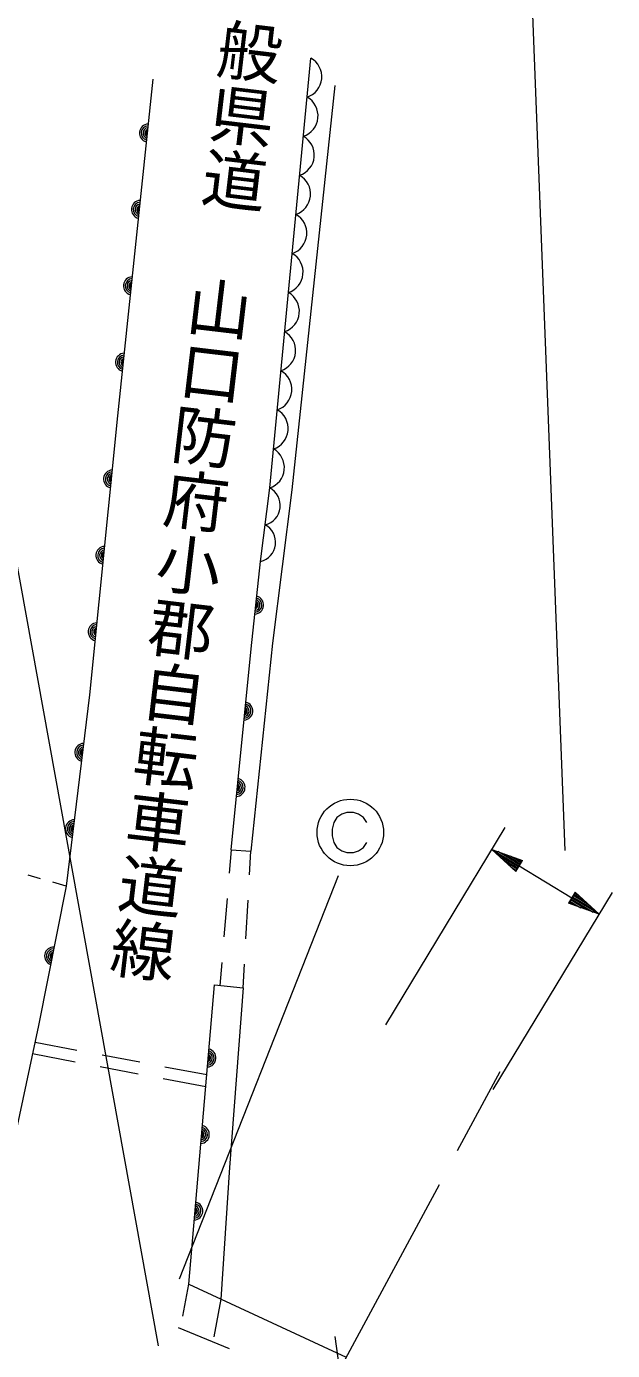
# Model space of a CAD drawing. Units: millimetres, scale not verified. Extents: x 40000 to 680000, y 20000 to 380000.
# Drawn here: x 550415 to 573293, y 289223 to 340938 of the extents above; entities that cross this region are included whole.
import ezdxf
from ezdxf.enums import TextEntityAlignment as Align

# ---------------------------------------------------------------- set-up
doc = ezdxf.new("R2010")
doc.units = ezdxf.units.MM
doc.header["$LTSCALE"] = 1000
doc.linetypes.add('CHAIN', pattern=[18.5, 12, -1.5, 3.5, -1.5])
for name, color, linetype, lineweight in [('M-BGD', 7, 'Continuous', 13), ('M-BMK', 2, 'CHAIN', 13), ('M-STR-HTXT', 7, 'Continuous', 13), ('M-STR-STRC', 7, 'Continuous', 13), ('M-STR-STRD', 7, 'Continuous', 13)]:
    doc.layers.add(name, color=color, linetype=linetype, lineweight=lineweight)
doc.layers.add('M-BGD-HTXT', color=7, linetype='Continuous')
doc.styles.add('@ＭＳ ゴシック', font='')
doc.styles.get('@ＭＳ ゴシック').set_extended_font_data('@MS Gothic')

msp = doc.modelspace()

# ---------------------------------------------------------------- linework, layer by layer
at = {"layer": 'M-BGD'}
for p, q in [((562407, 309848), (562342, 309588)), ((562537, 310043), (562407, 309848)), ((562732, 310173), (562537, 310043)), ((562927, 310238), (562732, 310173)), ((563187, 310238), (562927, 310238)), ((563382, 310173), (563187, 310238)), ((563577, 310043), (563382, 310173)), ((563707, 309848), (563577, 310043)), ((562342, 309588), (562342, 309328)), ((562342, 309328), (562407, 309068)), ((558402, 308776), (558328, 307873)), ((558402, 308776), (559174, 308722)), ((562407, 309068), (562537, 308873)), ((562537, 308873), (562732, 308743)), ((562732, 308743), (562927, 308678)), ((563187, 308678), (563382, 308743)), ((563382, 308743), (563577, 308873)), ((563577, 308873), (563707, 309068)), ((559121, 307805), (559174, 308722)), ((562927, 308678), (563187, 308678)), ((550961, 307652), (550481, 307793)), ((551962, 307359), (551441, 307512)), ((558246, 306876), (558123, 305381)), ((558979, 305309), (559064, 306807)), ((558041, 304384), (557967, 303481)), ((558869, 303394), (558921, 304311)), ((556752, 291814), (557757, 303502)), ((557757, 303502), (558869, 303394)), ((550747, 301265), (552381, 300957)), ((550652, 300818), (552314, 300502)), ((553364, 300772), (554838, 300494)), ((553297, 300315), (554770, 300035)), ((555821, 300308), (557456, 300000)), ((555753, 299848), (557415, 299532)), ((556516, 290566), (556752, 291814)), ((556752, 291814), (562898, 288963)), ((558002, 291234), (557723, 289760))]:
    msp.add_line(p, q, dxfattribs=at)
for points in [[(559551, 320042), (559909, 322912), (561514, 339704)], [(555343, 338879), (553971, 325729), (552877, 314839), (551962, 307359), (550886, 301923), (549666, 296164), (546688, 294281)], [(562447, 338628), (560770, 322840), (560017, 316849), (559174, 308722)], [(558402, 308776), (559192, 316633), (559551, 320042)], [(558869, 303394), (558340, 296371), (558002, 291234)]]:
    msp.add_lwpolyline(points, dxfattribs=at)
msp.add_circle((563057, 309458), 1300, dxfattribs=at)
for centre, radius, start, end in [((561105, 338973), 838, 288.3237, 60.7584), ((560959, 337446), 838, 288.3237, 60.7584), ((555178, 336774), 354, 92.8431, 255.2483), ((555178, 336774), 283, 95.0672, 253.0243), ((555178, 336774), 212, 98.8135, 249.278), ((555178, 336774), 142, 106.5252, 241.5662), ((555178, 336774), 100, 116.8429, 231.2486), ((560813, 335920), 838, 288.3237, 60.7584), ((560667, 334393), 838, 288.3237, 60.7584), ((554867, 333790), 354, 92.8431, 255.2483), ((554867, 333790), 283, 95.0672, 253.0243), ((554867, 333790), 212, 98.8135, 249.278), ((554867, 333790), 142, 106.5252, 241.5662), ((554867, 333790), 100, 116.8429, 231.2486), ((560521, 332867), 838, 288.3237, 60.7584), ((560375, 331340), 838, 288.3237, 60.7584), ((554555, 330806), 354, 92.8431, 255.2483), ((554555, 330806), 283, 95.0672, 253.0243), ((554555, 330806), 212, 98.8135, 249.278), ((554555, 330806), 142, 106.5252, 241.5662), ((554555, 330806), 100, 116.8429, 231.2486), ((560230, 329814), 838, 288.3237, 60.7584), ((560084, 328287), 838, 288.3237, 60.7584), ((554244, 327822), 354, 92.8431, 255.2483), ((554244, 327822), 283, 95.0672, 253.0243), ((554244, 327822), 212, 98.8135, 249.278), ((554244, 327822), 142, 106.5252, 241.5662), ((554244, 327822), 100, 116.8429, 231.2486), ((559938, 326761), 838, 288.3237, 60.7584), ((559792, 325234), 838, 288.3237, 60.7584), ((559646, 323707), 838, 288.3237, 60.7584), ((553778, 323263), 354, 93.0588, 255.464), ((553778, 323263), 283, 95.2828, 253.2399), ((553778, 323263), 212, 99.0292, 249.4936), ((553778, 323263), 142, 106.7409, 241.7819), ((553778, 323263), 100, 117.0585, 231.4642), ((559549, 322228), 773, 283.5544, 62.1956), ((559369, 320793), 773, 283.5544, 62.1956), ((553478, 320279), 354, 93.0588, 255.464), ((553478, 320279), 283, 95.2828, 253.2399), ((553478, 320279), 212, 99.0292, 249.4936), ((553478, 320279), 142, 106.7409, 241.7819), ((553478, 320279), 100, 117.0585, 231.4642), ((559317, 318343), 354, 272.7884, 75.1936), ((559317, 318343), 283, 275.0124, 72.9695), ((559317, 318343), 212, 278.7588, 69.2232), ((559317, 318343), 142, 286.4705, 61.5115), ((559317, 318343), 100, 296.7882, 51.1938), ((553178, 317294), 354, 93.0588, 255.464), ((553178, 317294), 283, 95.2828, 253.2399), ((553178, 317294), 212, 99.0292, 249.4936), ((553178, 317294), 142, 106.7409, 241.7819), ((553178, 317294), 100, 117.0585, 231.4642), ((558893, 314202), 354, 273.0609, 75.4661), ((558893, 314202), 283, 275.2849, 73.2421), ((558893, 314202), 212, 279.0313, 69.4957), ((558893, 314202), 142, 286.743, 61.784), ((558893, 314202), 100, 297.0607, 51.4663), ((552656, 312581), 354, 91.8246, 254.2298), ((552656, 312581), 283, 94.0487, 252.0058), ((552656, 312581), 212, 97.795, 248.2594), ((552656, 312581), 142, 105.5067, 240.5477), ((552656, 312581), 100, 115.8244, 230.2301), ((558593, 311217), 354, 273.0609, 75.4661), ((558593, 311217), 283, 275.2849, 73.2421), ((558593, 311217), 212, 279.0313, 69.4957), ((558593, 311217), 142, 286.743, 61.784), ((558593, 311217), 100, 297.0607, 51.4663), ((552291, 309603), 354, 91.8246, 254.2298), ((552291, 309603), 283, 94.0487, 252.0058), ((552291, 309603), 212, 97.795, 248.2594), ((552291, 309603), 142, 105.5067, 240.5477), ((552291, 309603), 100, 115.8244, 230.2301), ((551477, 304630), 354, 87.5966, 250.0018), ((551477, 304630), 283, 89.8207, 247.7777), ((551477, 304630), 212, 93.567, 244.0314), ((551477, 304630), 142, 101.2787, 236.3197), ((551477, 304630), 100, 111.5964, 226.002), ((557457, 300651), 354, 273.8846, 76.2898), ((557457, 300651), 283, 276.1086, 74.0657), ((557457, 300651), 212, 279.855, 70.3194), ((557457, 300651), 142, 287.5667, 62.6077), ((557457, 300651), 100, 297.8844, 52.29), ((557200, 297662), 354, 273.8846, 76.2898), ((557200, 297662), 283, 276.1086, 74.0657), ((557200, 297662), 212, 279.855, 70.3194), ((557200, 297662), 142, 287.5667, 62.6077), ((557200, 297662), 100, 297.8844, 52.29), ((556943, 294673), 354, 273.8846, 76.2898), ((556943, 294673), 283, 276.1086, 74.0657), ((556943, 294673), 212, 279.855, 70.3194), ((556943, 294673), 142, 287.5667, 62.6077), ((556943, 294673), 100, 297.8844, 52.29)]:
    msp.add_arc(centre, radius, start, end, dxfattribs=at)
at = {"layer": 'M-BMK'}
msp.add_line((560844, 285148), (569283, 300817), dxfattribs=at)
at = {"layer": 'M-STR-HTXT'}
for p, q in [((571444, 308758), (570009, 345785)), ((555568, 289401), (546670, 338484)), ((564442, 301948), (569096, 309651)), ((568579, 308796), (569520, 307935)), ((568579, 308796), (569778, 308363)), ((568579, 308796), (569649, 308149)), ((569623, 308106), (568767, 308623)), ((569675, 308192), (568819, 308709)), ((568955, 308451), (569597, 308064)), ((569059, 308623), (569701, 308235)), ((569571, 308021), (569143, 308279)), ((569727, 308277), (569299, 308536)), ((569520, 307935), (569778, 308363)), ((569538, 308450), (569752, 308320)), ((569332, 308107), (569546, 307978)), ((569649, 308149), (571706, 306906)), ((568639, 299413), (573293, 307116)), ((571835, 307120), (571577, 306692)), ((572776, 306260), (571577, 306692)), ((571817, 306606), (571603, 306735)), ((571628, 306778), (572056, 306519)), ((572296, 306433), (571654, 306821)), ((571680, 306863), (572536, 306346)), ((572776, 306260), (571706, 306906)), ((571732, 306949), (572588, 306432)), ((572400, 306604), (571758, 306992)), ((571784, 307035), (572212, 306776)), ((572023, 306948), (571809, 307077)), ((572776, 306260), (571835, 307120))]:
    msp.add_line(p, q, dxfattribs=at)
at = {"layer": 'M-STR-STRC'}
for p, q in [((556383, 292021), (562590, 307772)), ((562457, 289764), (564753, 272507))]:
    msp.add_line(p, q, dxfattribs=at)
at = {"layer": 'M-STR-STRD'}
msp.add_line((556339, 290128), (558326, 289298), dxfattribs=at)

# ---------------------------------------------------------------- texts
at = {"layer": 'M-BGD-HTXT', "style": '@ＭＳ ゴシック'}
msp.add_text('一般県道\u3000山口防府小郡自転車道線', height=1851, rotation=263.242, dxfattribs=at).set_placement((555703, 323846), align=Align.BOTTOM_CENTER)

doc.saveas('drawing.dxf')
